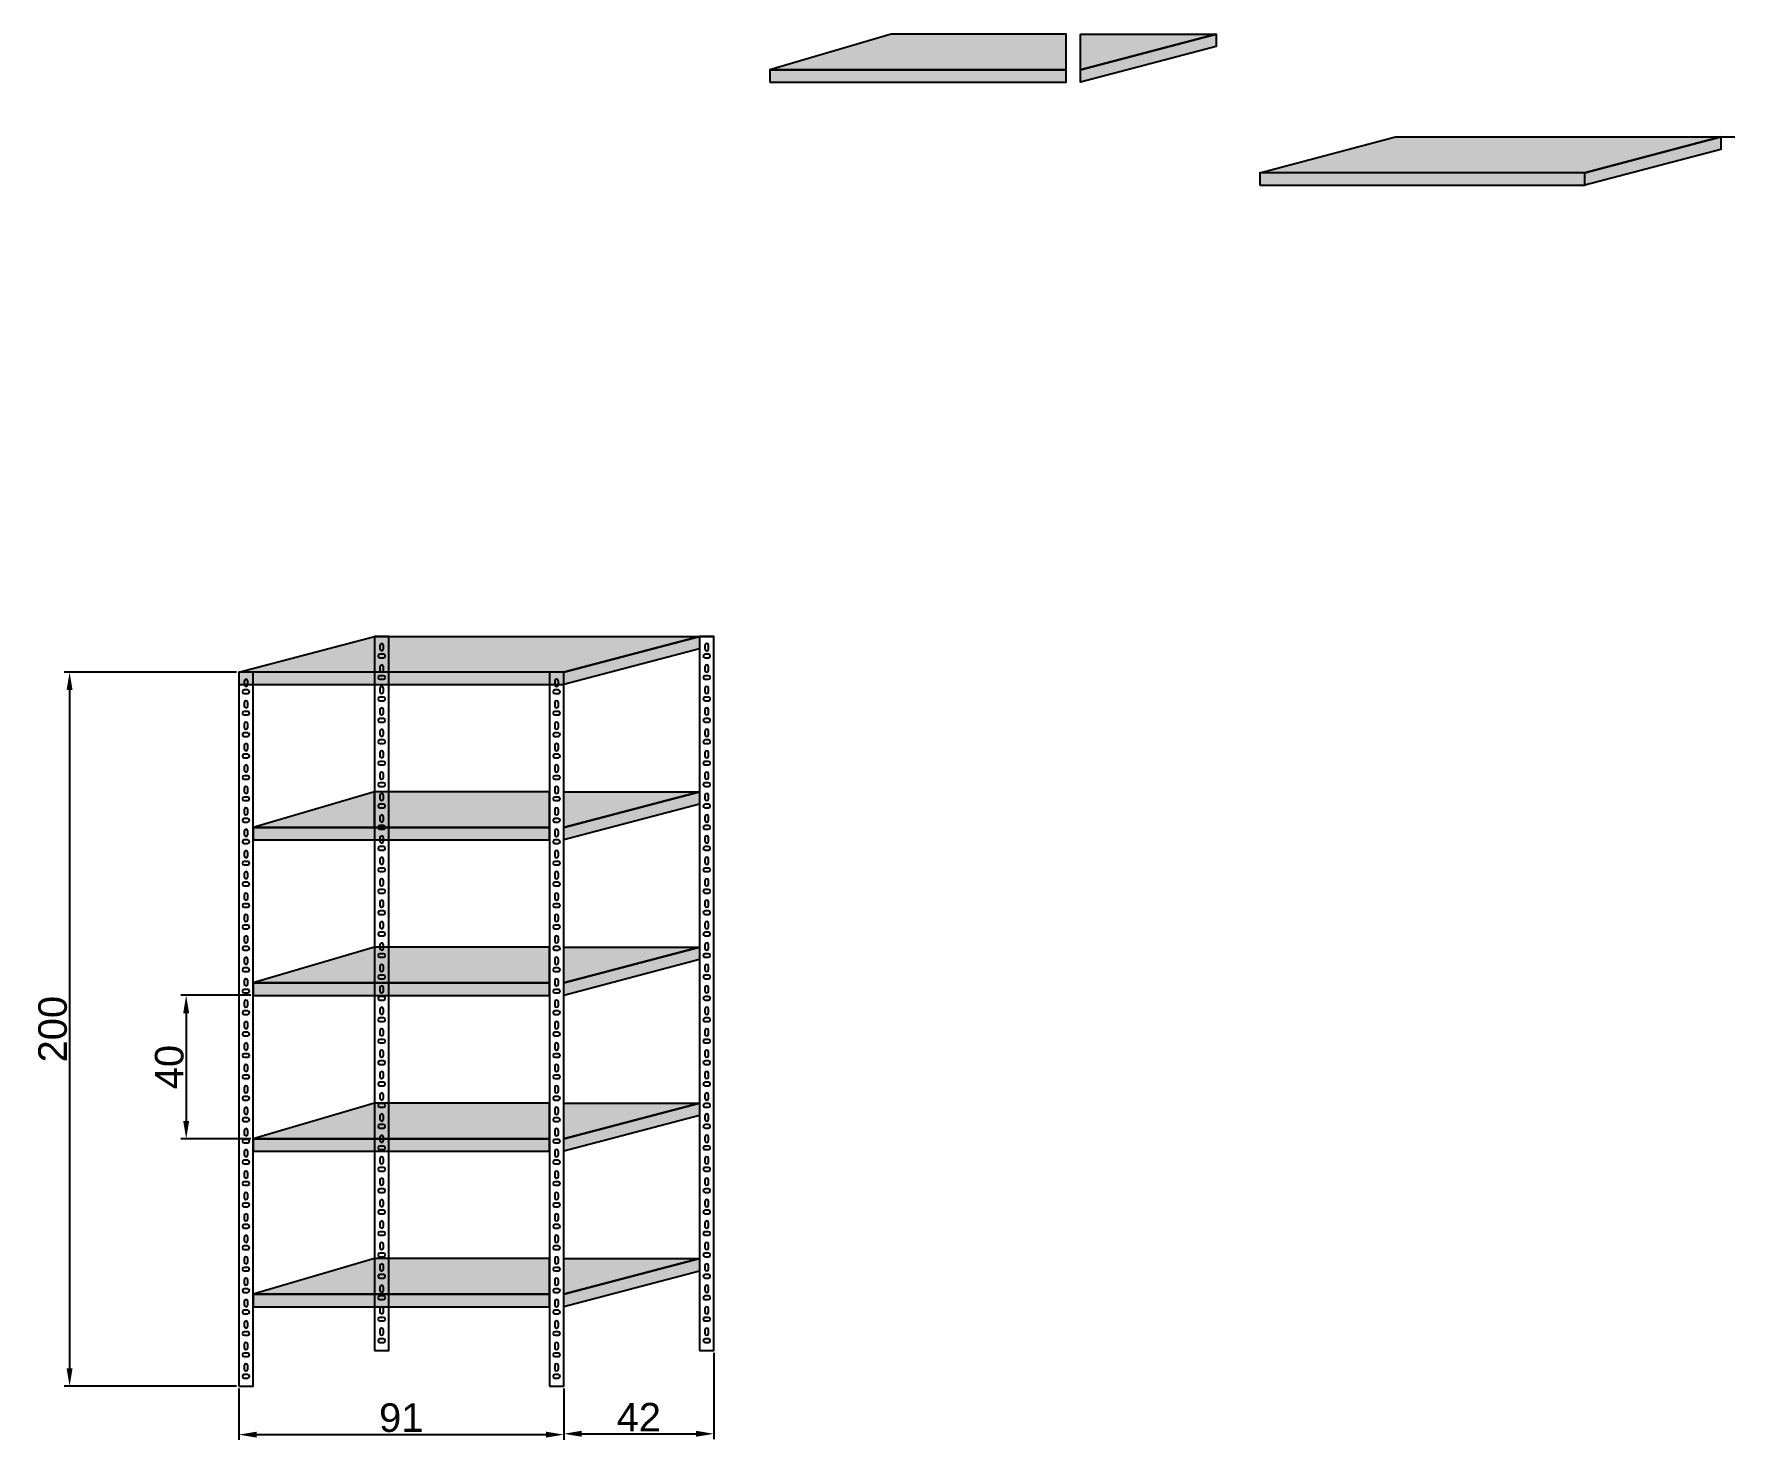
# Model space of a CAD drawing. Header units: millimetres. Extents: x 6614975 to 6624097, y 8742145 to 8746891.
# Drawn here: x 6616627.2 to 6617103.5, y 8742884.4 to 8743278.2 of the extents above; entities that cross this region are included whole.
import ezdxf

# ---------------------------------------------------------------- set-up
doc = ezdxf.new("R2010")
doc.units = ezdxf.units.MM
doc.styles.get("Standard").update_dxf_attribs({"font": 'arial.ttf'})
doc.dimstyles.new('ISO-25', dxfattribs={"dimtxt": 8, "dimasz": 5, "dimexe": 1.5, "dimexo": 0.625, "dimtad": 1, "dimtxsty": 'Standard', "dimcen": 2.5, "dimclrd": 1, "dimclre": 1, "dimclrt": 143, "dimadec": 0, "dimazin": 0, "dimtfac": 1, "dimtmove": 0, "dimatfit": 3, "dimfxl": 1, "dimarcsym": 0})

# ---------------------------------------------------------------- blocks, each defined once
blk = doc.blocks.new('*D124')
at = {"color": 1, "lineweight": -2, "transparency": 16777216}
for p, q in [((6616683.91, 8743099.43), (6616635.65, 8743099.43)), ((6616683.91, 8742899.43), (6616635.65, 8742899.43))]:
    blk.add_line(p, q, dxfattribs=at)
at = {"color": 1, "linetype": 'Continuous', "lineweight": -2, "transparency": 16777216}
blk.add_line((6616637.15, 8743094.43), (6616637.15, 8742904.43), dxfattribs=at)
at = {"color": 1, "transparency": 16777216}
for points in [[(6616636.32, 8743094.43), (6616637.99, 8743094.43), (6616637.15, 8743099.43)], [(6616636.32, 8742904.43), (6616637.99, 8742904.43), (6616637.15, 8742899.43)]]:
    blk.add_solid(points, dxfattribs=at)
at = {"layer": 'Defpoints', "color": 0, "transparency": 16777216}
for p in [(6616684.54, 8743099.43), (6616637.15, 8742899.43), (6616684.54, 8742899.43)]:
    blk.add_point(p, dxfattribs=at)
at = {"color": 143, "transparency": 16777216, "insert": (6616632.44, 8742999.43), "char_height": 8, "attachment_point": 5, "rotation": 90}
blk.add_mtext('200', dxfattribs=at)
blk = doc.blocks.new('*D125')
at = {"color": 1, "lineweight": -2, "transparency": 16777216}
for p, q in [((6616687.91, 8743008.91), (6616668.31, 8743008.91)), ((6616687.91, 8742968.74), (6616668.31, 8742968.74))]:
    blk.add_line(p, q, dxfattribs=at)
at = {"color": 1, "linetype": 'Continuous', "lineweight": -2, "transparency": 16777216}
blk.add_line((6616669.81, 8743003.91), (6616669.81, 8742973.74), dxfattribs=at)
at = {"color": 1, "transparency": 16777216}
for points in [[(6616668.97, 8743003.91), (6616670.64, 8743003.91), (6616669.81, 8743008.91)], [(6616668.97, 8742973.74), (6616670.64, 8742973.74), (6616669.81, 8742968.74)]]:
    blk.add_solid(points, dxfattribs=at)
at = {"layer": 'Defpoints', "color": 0, "transparency": 16777216}
for p in [(6616688.54, 8743008.91), (6616669.81, 8742968.74), (6616688.54, 8742968.74)]:
    blk.add_point(p, dxfattribs=at)
at = {"color": 143, "transparency": 16777216, "insert": (6616665.1, 8742988.82), "char_height": 8, "attachment_point": 5, "rotation": 90}
blk.add_mtext('40', dxfattribs=at)
blk = doc.blocks.new('*D126')
at = {"color": 1, "lineweight": -2, "transparency": 16777216}
for p, q in [((6616684.54, 8742898.81), (6616684.54, 8742884.37)), ((6616775.54, 8742898.81), (6616775.54, 8742884.37))]:
    blk.add_line(p, q, dxfattribs=at)
at = {"color": 1, "linetype": 'Continuous', "lineweight": -2, "transparency": 16777216}
blk.add_line((6616689.54, 8742885.87), (6616770.54, 8742885.87), dxfattribs=at)
at = {"color": 1, "transparency": 16777216}
for points in [[(6616689.54, 8742886.7), (6616689.54, 8742885.03), (6616684.54, 8742885.87)], [(6616770.54, 8742886.7), (6616770.54, 8742885.03), (6616775.54, 8742885.87)]]:
    blk.add_solid(points, dxfattribs=at)
at = {"layer": 'Defpoints', "color": 0, "transparency": 16777216}
for p in [(6616684.54, 8742899.43), (6616775.54, 8742899.43), (6616775.54, 8742885.87)]:
    blk.add_point(p, dxfattribs=at)
at = {"color": 143, "transparency": 16777216, "insert": (6616730.04, 8742890.58), "char_height": 8, "attachment_point": 5}
blk.add_mtext('91', dxfattribs=at)
blk = doc.blocks.new('*D127')
at = {"color": 1, "lineweight": -2, "transparency": 16777216}
for p, q in [((6616817.59, 8742908.81), (6616817.59, 8742884.6)), ((6616775.54, 8742898.81), (6616775.54, 8742884.6))]:
    blk.add_line(p, q, dxfattribs=at)
at = {"color": 1, "linetype": 'Continuous', "lineweight": -2, "transparency": 16777216}
blk.add_line((6616780.54, 8742886.1), (6616812.59, 8742886.1), dxfattribs=at)
at = {"color": 1, "transparency": 16777216}
for points in [[(6616780.54, 8742886.94), (6616780.54, 8742885.27), (6616775.54, 8742886.1)], [(6616812.59, 8742886.94), (6616812.59, 8742885.27), (6616817.59, 8742886.1)]]:
    blk.add_solid(points, dxfattribs=at)
at = {"layer": 'Defpoints', "color": 0, "transparency": 16777216}
for p in [(6616817.59, 8742909.43), (6616775.54, 8742899.43), (6616817.59, 8742886.1)]:
    blk.add_point(p, dxfattribs=at)
at = {"color": 143, "transparency": 16777216, "insert": (6616796.56, 8742890.75), "char_height": 8, "attachment_point": 5}
blk.add_mtext('42', dxfattribs=at)

msp = doc.modelspace()

# ---------------------------------------------------------------- hatches: boundary and pattern name
at = {"true_color": 0xe5e878}
h = msp.add_hatch(color=61, dxfattribs=at)
h.dxf.hatch_style = 1
h.paths.add_polyline_path([(6616916.247, 8743278.161), (6616867.247, 8743278.161), (6616833.247, 8743268.161), (6616916.247, 8743268.161)])
h.paths.add_polyline_path([(6616916.247, 8743268.161), (6616833.247, 8743268.161), (6616833.247, 8743264.661), (6616916.247, 8743264.661)])
h.paths.add_polyline_path([(6616958.299, 8743278.161), (6616920.247, 8743278.161), (6616920.247, 8743268.161)], flags=17)
h.paths.add_polyline_path([(6616958.299, 8743274.661), (6616958.299, 8743278.161), (6616920.247, 8743268.161), (6616920.247, 8743264.661)])
h = msp.add_hatch(color=61, dxfattribs=at)
h.dxf.hatch_style = 1
h.paths.add_polyline_path([(6617099.547, 8743249.319), (6617012.496, 8743249.319), (6617008.496, 8743249.319), (6616970.496, 8743239.319), (6617061.496, 8743239.319)])
h.paths.add_polyline_path([(6617061.496, 8743239.319), (6616970.496, 8743239.319), (6616970.496, 8743235.819), (6617061.496, 8743235.819)])
h.paths.add_polyline_path([(6617099.547, 8743245.819), (6617099.547, 8743249.319), (6617061.496, 8743239.319), (6617061.496, 8743235.819)])
h = msp.add_hatch(color=61, dxfattribs=at)
h.dxf.hatch_style = 1
h.paths.add_polyline_path([(6616813.591, 8743109.434), (6616726.539, 8743109.434), (6616722.539, 8743109.434), (6616684.539, 8743099.434), (6616775.539, 8743099.434)])
h.paths.add_polyline_path([(6616775.539, 8743099.434), (6616684.539, 8743099.434), (6616684.539, 8743095.934), (6616775.539, 8743095.934)])
h.paths.add_polyline_path([(6616813.591, 8743105.934), (6616813.591, 8743109.434), (6616775.539, 8743099.434), (6616775.539, 8743095.934)])
h = msp.add_hatch(color=61, dxfattribs=at)
h.dxf.hatch_style = 1
h.paths.add_polyline_path([(6616771.539, 8743065.934), (6616722.539, 8743065.934), (6616688.539, 8743055.934), (6616771.539, 8743055.934)])
h.paths.add_polyline_path([(6616771.539, 8743055.934), (6616688.539, 8743055.934), (6616688.539, 8743052.434), (6616771.539, 8743052.434)])
h.paths.add_polyline_path([(6616813.591, 8743065.934), (6616775.539, 8743065.934), (6616775.539, 8743055.934)], flags=17)
h.paths.add_polyline_path([(6616813.591, 8743062.434), (6616813.591, 8743065.934), (6616775.539, 8743055.934), (6616775.539, 8743052.434)])
h = msp.add_hatch(color=8)
h.dxf.hatch_style = 1
h.paths.add_polyline_path([(6616722.539, 8743022.407), (6616688.539, 8743012.407), (6616771.539, 8743012.407), (6616771.539, 8743022.407)])
h = msp.add_hatch(color=61, dxfattribs=at)
h.dxf.hatch_style = 1
h.paths.add_polyline_path([(6616771.539, 8743022.407), (6616722.539, 8743022.407), (6616688.539, 8743012.407), (6616771.539, 8743012.407)])
h.paths.add_polyline_path([(6616771.539, 8743012.407), (6616688.539, 8743012.407), (6616688.539, 8743008.907), (6616771.539, 8743008.907)])
h.paths.add_polyline_path([(6616813.591, 8743022.407), (6616775.539, 8743022.407), (6616775.539, 8743012.407)], flags=17)
h.paths.add_polyline_path([(6616813.591, 8743018.907), (6616813.591, 8743022.407), (6616775.539, 8743012.407), (6616775.539, 8743008.907)])
h = msp.add_hatch(color=8)
h.dxf.hatch_style = 1
h.paths.add_polyline_path([(6616813.591, 8743018.907), (6616813.591, 8743022.407), (6616775.539, 8743012.407), (6616775.539, 8743008.907)])
h = msp.add_hatch(color=8)
h.dxf.hatch_style = 1
h.paths.add_polyline_path([(6616813.591, 8743022.407), (6616775.539, 8743022.407), (6616775.539, 8743012.407)])
h = msp.add_hatch(color=8)
h.dxf.hatch_style = 1
h.paths.add_polyline_path([(6616771.539, 8743008.907), (6616771.539, 8743012.407), (6616688.539, 8743012.407), (6616688.539, 8743008.907)])
h = msp.add_hatch(color=8)
h.dxf.hatch_style = 1
h.paths.add_polyline_path([(6616722.539, 8742978.736), (6616688.539, 8742968.736), (6616771.539, 8742968.736), (6616771.539, 8742978.736)])
h = msp.add_hatch(color=61, dxfattribs=at)
h.dxf.hatch_style = 1
h.paths.add_polyline_path([(6616771.539, 8742978.736), (6616722.539, 8742978.736), (6616688.539, 8742968.736), (6616771.539, 8742968.736)])
h.paths.add_polyline_path([(6616771.539, 8742968.736), (6616688.539, 8742968.736), (6616688.539, 8742965.236), (6616771.539, 8742965.236)])
h.paths.add_polyline_path([(6616813.591, 8742978.736), (6616775.539, 8742978.736), (6616775.539, 8742968.736)], flags=17)
h.paths.add_polyline_path([(6616813.591, 8742975.236), (6616813.591, 8742978.736), (6616775.539, 8742968.736), (6616775.539, 8742965.236)])
h = msp.add_hatch(color=8)
h.dxf.hatch_style = 1
h.paths.add_polyline_path([(6616813.591, 8742975.236), (6616813.591, 8742978.736), (6616775.539, 8742968.736), (6616775.539, 8742965.236)])
h = msp.add_hatch(color=8)
h.dxf.hatch_style = 1
h.paths.add_polyline_path([(6616813.591, 8742978.736), (6616775.539, 8742978.736), (6616775.539, 8742968.736)])
h = msp.add_hatch(color=8)
h.dxf.hatch_style = 1
h.paths.add_polyline_path([(6616771.539, 8742965.236), (6616771.539, 8742968.736), (6616688.539, 8742968.736), (6616688.539, 8742965.236)])
h = msp.add_hatch(color=8)
h.dxf.hatch_style = 1
h.paths.add_polyline_path([(6616722.539, 8742935.175), (6616688.539, 8742925.175), (6616771.539, 8742925.175), (6616771.539, 8742935.175)])
h = msp.add_hatch(color=61, dxfattribs=at)
h.dxf.hatch_style = 1
h.paths.add_polyline_path([(6616771.539, 8742935.175), (6616722.539, 8742935.175), (6616688.539, 8742925.175), (6616771.539, 8742925.175)])
h.paths.add_polyline_path([(6616771.539, 8742925.175), (6616688.539, 8742925.175), (6616688.539, 8742921.675), (6616771.539, 8742921.675)])
h.paths.add_polyline_path([(6616813.591, 8742935.175), (6616775.539, 8742935.175), (6616775.539, 8742925.175)], flags=17)
h.paths.add_polyline_path([(6616813.591, 8742931.675), (6616813.591, 8742935.175), (6616775.539, 8742925.175), (6616775.539, 8742921.675)])
h = msp.add_hatch(color=8)
h.dxf.hatch_style = 1
h.paths.add_polyline_path([(6616813.591, 8742931.675), (6616813.591, 8742935.175), (6616775.539, 8742925.175), (6616775.539, 8742921.675)])
h = msp.add_hatch(color=8)
h.dxf.hatch_style = 1
h.paths.add_polyline_path([(6616813.591, 8742935.175), (6616775.539, 8742935.175), (6616775.539, 8742925.175)])
h = msp.add_hatch(color=8)
h.dxf.hatch_style = 1
h.paths.add_polyline_path([(6616771.539, 8742921.675), (6616771.539, 8742925.175), (6616688.539, 8742925.175), (6616688.539, 8742921.675)])

# ---------------------------------------------------------------- linework, layer by layer
for p, q in [((6616722.539, 8743109.434), (6616726.539, 8743109.434)), ((6616722.539, 8743055.934), (6616722.539, 8743065.934))]:
    msp.add_line(p, q)
for points in [[(6616867.247, 8743278.161), (6616833.247, 8743268.161), (6616916.247, 8743268.161), (6616916.247, 8743278.161), (6616867.247, 8743278.161)], [(6617099.547, 8743249.319), (6617061.496, 8743239.319), (6616970.496, 8743239.319), (6617008.496, 8743249.319), (6617012.496, 8743249.319), (6617103.547, 8743249.319)], [(6616813.591, 8743109.434), (6616775.539, 8743099.434), (6616684.539, 8743099.434), (6616722.539, 8743109.434), (6616726.539, 8743109.434), (6616817.591, 8743109.434)], [(6616813.591, 8743109.434), (6616775.539, 8743099.434), (6616684.539, 8743099.434), (6616722.539, 8743109.434), (6616726.539, 8743109.434), (6616817.591, 8743109.434)], [(6616722.539, 8743065.934), (6616688.539, 8743055.934), (6616771.539, 8743055.934), (6616771.539, 8743065.934), (6616722.539, 8743065.934)], [(6616722.539, 8743065.934), (6616688.539, 8743055.934), (6616771.539, 8743055.934), (6616771.539, 8743065.934), (6616722.539, 8743065.934)], [(6616722.539, 8743022.407), (6616688.539, 8743012.407), (6616771.539, 8743012.407), (6616771.539, 8743022.407), (6616722.539, 8743022.407)], [(6616722.539, 8743022.407), (6616688.539, 8743012.407), (6616771.539, 8743012.407), (6616771.539, 8743022.407), (6616722.539, 8743022.407)], [(6616722.539, 8742978.736), (6616688.539, 8742968.736), (6616771.539, 8742968.736), (6616771.539, 8742978.736), (6616722.539, 8742978.736)], [(6616722.539, 8742978.736), (6616688.539, 8742968.736), (6616771.539, 8742968.736), (6616771.539, 8742978.736), (6616722.539, 8742978.736)], [(6616722.539, 8742935.175), (6616688.539, 8742925.175), (6616771.539, 8742925.175), (6616771.539, 8742935.175), (6616722.539, 8742935.175)], [(6616722.539, 8742935.175), (6616688.539, 8742925.175), (6616771.539, 8742925.175), (6616771.539, 8742935.175), (6616722.539, 8742935.175)]]:
    msp.add_lwpolyline(points)
for points in [[(6616920.247, 8743268.161), (6616958.299, 8743278.161), (6616958.299, 8743274.661), (6616920.247, 8743264.661)], [(6616920.247, 8743278.161), (6616958.299, 8743278.161), (6616920.247, 8743268.161)], [(6616833.247, 8743264.661), (6616916.247, 8743264.661), (6616916.247, 8743268.161), (6616833.247, 8743268.161)], [(6617061.496, 8743239.319), (6617099.547, 8743249.319), (6617099.547, 8743245.819), (6617061.496, 8743235.819)], [(6616970.496, 8743235.819), (6617061.496, 8743235.819), (6617061.496, 8743239.319), (6616970.496, 8743239.319)], [(6616722.539, 8742909.434), (6616726.539, 8742909.434), (6616726.539, 8743109.434), (6616722.539, 8743109.434)], [(6616775.539, 8743099.434), (6616813.591, 8743109.434), (6616813.591, 8743105.934), (6616775.539, 8743095.934)], [(6616775.539, 8743099.434), (6616813.591, 8743109.434), (6616813.591, 8743105.934), (6616775.539, 8743095.934)], [(6616813.591, 8742909.434), (6616817.591, 8742909.434), (6616817.591, 8743109.434), (6616813.591, 8743109.434)], [(6616684.539, 8742899.434), (6616688.539, 8742899.434), (6616688.539, 8743099.434), (6616684.539, 8743099.434)], [(6616684.539, 8743095.934), (6616775.539, 8743095.934), (6616775.539, 8743099.434), (6616684.539, 8743099.434)], [(6616684.539, 8743095.934), (6616775.539, 8743095.934), (6616775.539, 8743099.434), (6616684.539, 8743099.434)], [(6616771.539, 8742899.434), (6616775.539, 8742899.434), (6616775.539, 8743099.434), (6616771.539, 8743099.434)], [(6616775.539, 8743055.934), (6616813.591, 8743065.934), (6616813.591, 8743062.434), (6616775.539, 8743052.434)], [(6616775.539, 8743065.934), (6616813.591, 8743065.934), (6616775.539, 8743055.934)], [(6616775.539, 8743055.934), (6616813.591, 8743065.934), (6616813.591, 8743062.434), (6616775.539, 8743052.434)], [(6616775.539, 8743065.934), (6616813.591, 8743065.934), (6616775.539, 8743055.934)], [(6616688.539, 8743052.434), (6616771.539, 8743052.434), (6616771.539, 8743055.934), (6616688.539, 8743055.934)], [(6616688.539, 8743052.434), (6616771.539, 8743052.434), (6616771.539, 8743055.934), (6616688.539, 8743055.934)], [(6616775.539, 8743012.407), (6616813.591, 8743022.407), (6616813.591, 8743018.907), (6616775.539, 8743008.907)], [(6616775.539, 8743022.407), (6616813.591, 8743022.407), (6616775.539, 8743012.407)], [(6616775.539, 8743012.407), (6616813.591, 8743022.407), (6616813.591, 8743018.907), (6616775.539, 8743008.907)], [(6616775.539, 8743022.407), (6616813.591, 8743022.407), (6616775.539, 8743012.407)], [(6616688.539, 8743008.907), (6616771.539, 8743008.907), (6616771.539, 8743012.407), (6616688.539, 8743012.407)], [(6616688.539, 8743008.907), (6616771.539, 8743008.907), (6616771.539, 8743012.407), (6616688.539, 8743012.407)], [(6616775.539, 8742968.736), (6616813.591, 8742978.736), (6616813.591, 8742975.236), (6616775.539, 8742965.236)], [(6616775.539, 8742978.736), (6616813.591, 8742978.736), (6616775.539, 8742968.736)], [(6616775.539, 8742968.736), (6616813.591, 8742978.736), (6616813.591, 8742975.236), (6616775.539, 8742965.236)], [(6616775.539, 8742978.736), (6616813.591, 8742978.736), (6616775.539, 8742968.736)], [(6616688.539, 8742965.236), (6616771.539, 8742965.236), (6616771.539, 8742968.736), (6616688.539, 8742968.736)], [(6616688.539, 8742965.236), (6616771.539, 8742965.236), (6616771.539, 8742968.736), (6616688.539, 8742968.736)], [(6616775.539, 8742925.175), (6616813.591, 8742935.175), (6616813.591, 8742931.675), (6616775.539, 8742921.675)], [(6616775.539, 8742935.175), (6616813.591, 8742935.175), (6616775.539, 8742925.175)], [(6616775.539, 8742925.175), (6616813.591, 8742935.175), (6616813.591, 8742931.675), (6616775.539, 8742921.675)], [(6616775.539, 8742935.175), (6616813.591, 8742935.175), (6616775.539, 8742925.175)], [(6616688.539, 8742921.675), (6616771.539, 8742921.675), (6616771.539, 8742925.175), (6616688.539, 8742925.175)], [(6616688.539, 8742921.675), (6616771.539, 8742921.675), (6616771.539, 8742925.175), (6616688.539, 8742925.175)]]:
    msp.add_lwpolyline(points, close=True)
for points in [[(6616724.039, 8743105.934, 1), (6616725.039, 8743105.934), (6616725.039, 8743106.934, 1), (6616724.039, 8743106.934)], [(6616815.091, 8743105.934, 1), (6616816.091, 8743105.934), (6616816.091, 8743106.934, 1), (6616815.091, 8743106.934)], [(6616724.039, 8743104.434, 1), (6616724.039, 8743103.434), (6616725.039, 8743103.434, 1), (6616725.039, 8743104.434)], [(6616724.039, 8743099.934, 1), (6616725.039, 8743099.934), (6616725.039, 8743100.934, 1), (6616724.039, 8743100.934)], [(6616815.091, 8743104.434, 1), (6616815.091, 8743103.434), (6616816.091, 8743103.434, 1), (6616816.091, 8743104.434)], [(6616815.091, 8743099.934, 1), (6616816.091, 8743099.934), (6616816.091, 8743100.934, 1), (6616815.091, 8743100.934)], [(6616686.039, 8743095.934, 1), (6616687.039, 8743095.934), (6616687.039, 8743096.934, 1), (6616686.039, 8743096.934)], [(6616724.039, 8743098.434, 1), (6616724.039, 8743097.434), (6616725.039, 8743097.434, 1), (6616725.039, 8743098.434)], [(6616773.039, 8743095.934, 1), (6616774.039, 8743095.934), (6616774.039, 8743096.934, 1), (6616773.039, 8743096.934)], [(6616815.091, 8743098.434, 1), (6616815.091, 8743097.434), (6616816.091, 8743097.434, 1), (6616816.091, 8743098.434)], [(6616686.039, 8743094.434, 1), (6616686.039, 8743093.434), (6616687.039, 8743093.434, 1), (6616687.039, 8743094.434)], [(6616724.039, 8743092.434, 1), (6616724.039, 8743091.434), (6616725.039, 8743091.434, 1), (6616725.039, 8743092.434)], [(6616724.039, 8743093.934, 1), (6616725.039, 8743093.934), (6616725.039, 8743094.934, 1), (6616724.039, 8743094.934)], [(6616773.039, 8743094.434, 1), (6616773.039, 8743093.434), (6616774.039, 8743093.434, 1), (6616774.039, 8743094.434)], [(6616815.091, 8743092.434, 1), (6616815.091, 8743091.434), (6616816.091, 8743091.434, 1), (6616816.091, 8743092.434)], [(6616815.091, 8743093.934, 1), (6616816.091, 8743093.934), (6616816.091, 8743094.934, 1), (6616815.091, 8743094.934)], [(6616686.039, 8743088.434, 1), (6616686.039, 8743087.434), (6616687.039, 8743087.434, 1), (6616687.039, 8743088.434)], [(6616686.039, 8743089.934, 1), (6616687.039, 8743089.934), (6616687.039, 8743090.934, 1), (6616686.039, 8743090.934)], [(6616724.039, 8743087.934, 1), (6616725.039, 8743087.934), (6616725.039, 8743088.934, 1), (6616724.039, 8743088.934)], [(6616773.039, 8743088.434, 1), (6616773.039, 8743087.434), (6616774.039, 8743087.434, 1), (6616774.039, 8743088.434)], [(6616773.039, 8743089.934, 1), (6616774.039, 8743089.934), (6616774.039, 8743090.934, 1), (6616773.039, 8743090.934)], [(6616815.091, 8743087.934, 1), (6616816.091, 8743087.934), (6616816.091, 8743088.934, 1), (6616815.091, 8743088.934)], [(6616686.039, 8743082.434, 1), (6616686.039, 8743081.434), (6616687.039, 8743081.434, 1), (6616687.039, 8743082.434)], [(6616686.039, 8743083.934, 1), (6616687.039, 8743083.934), (6616687.039, 8743084.934, 1), (6616686.039, 8743084.934)], [(6616724.039, 8743086.434, 1), (6616724.039, 8743085.434), (6616725.039, 8743085.434, 1), (6616725.039, 8743086.434)], [(6616724.039, 8743081.934, 1), (6616725.039, 8743081.934), (6616725.039, 8743082.934, 1), (6616724.039, 8743082.934)], [(6616773.039, 8743082.434, 1), (6616773.039, 8743081.434), (6616774.039, 8743081.434, 1), (6616774.039, 8743082.434)], [(6616773.039, 8743083.934, 1), (6616774.039, 8743083.934), (6616774.039, 8743084.934, 1), (6616773.039, 8743084.934)], [(6616815.091, 8743086.434, 1), (6616815.091, 8743085.434), (6616816.091, 8743085.434, 1), (6616816.091, 8743086.434)], [(6616815.091, 8743081.934, 1), (6616816.091, 8743081.934), (6616816.091, 8743082.934, 1), (6616815.091, 8743082.934)], [(6616686.039, 8743077.934, 1), (6616687.039, 8743077.934), (6616687.039, 8743078.934, 1), (6616686.039, 8743078.934)], [(6616724.039, 8743080.434, 1), (6616724.039, 8743079.434), (6616725.039, 8743079.434, 1), (6616725.039, 8743080.434)], [(6616773.039, 8743077.934, 1), (6616774.039, 8743077.934), (6616774.039, 8743078.934, 1), (6616773.039, 8743078.934)], [(6616815.091, 8743080.434, 1), (6616815.091, 8743079.434), (6616816.091, 8743079.434, 1), (6616816.091, 8743080.434)], [(6616686.039, 8743076.434, 1), (6616686.039, 8743075.434), (6616687.039, 8743075.434, 1), (6616687.039, 8743076.434)], [(6616686.039, 8743071.934, 1), (6616687.039, 8743071.934), (6616687.039, 8743072.934, 1), (6616686.039, 8743072.934)], [(6616724.039, 8743074.434, 1), (6616724.039, 8743073.434), (6616725.039, 8743073.434, 1), (6616725.039, 8743074.434)], [(6616724.039, 8743075.934, 1), (6616725.039, 8743075.934), (6616725.039, 8743076.934, 1), (6616724.039, 8743076.934)], [(6616773.039, 8743076.434, 1), (6616773.039, 8743075.434), (6616774.039, 8743075.434, 1), (6616774.039, 8743076.434)], [(6616773.039, 8743071.934, 1), (6616774.039, 8743071.934), (6616774.039, 8743072.934, 1), (6616773.039, 8743072.934)], [(6616815.091, 8743074.434, 1), (6616815.091, 8743073.434), (6616816.091, 8743073.434, 1), (6616816.091, 8743074.434)], [(6616815.091, 8743075.934, 1), (6616816.091, 8743075.934), (6616816.091, 8743076.934, 1), (6616815.091, 8743076.934)], [(6616686.039, 8743070.434, 1), (6616686.039, 8743069.434), (6616687.039, 8743069.434, 1), (6616687.039, 8743070.434)], [(6616724.039, 8743068.434, 1), (6616724.039, 8743067.434), (6616725.039, 8743067.434, 1), (6616725.039, 8743068.434)], [(6616724.039, 8743069.934, 1), (6616725.039, 8743069.934), (6616725.039, 8743070.934, 1), (6616724.039, 8743070.934)], [(6616773.039, 8743070.434, 1), (6616773.039, 8743069.434), (6616774.039, 8743069.434, 1), (6616774.039, 8743070.434)], [(6616815.091, 8743068.434, 1), (6616815.091, 8743067.434), (6616816.091, 8743067.434, 1), (6616816.091, 8743068.434)], [(6616815.091, 8743069.934, 1), (6616816.091, 8743069.934), (6616816.091, 8743070.934, 1), (6616815.091, 8743070.934)], [(6616686.039, 8743064.434, 1), (6616686.039, 8743063.434), (6616687.039, 8743063.434, 1), (6616687.039, 8743064.434)], [(6616686.039, 8743065.934, 1), (6616687.039, 8743065.934), (6616687.039, 8743066.934, 1), (6616686.039, 8743066.934)], [(6616724.039, 8743063.934, 1), (6616725.039, 8743063.934), (6616725.039, 8743064.934, 1), (6616724.039, 8743064.934)], [(6616773.039, 8743064.434, 1), (6616773.039, 8743063.434), (6616774.039, 8743063.434, 1), (6616774.039, 8743064.434)], [(6616773.039, 8743065.934, 1), (6616774.039, 8743065.934), (6616774.039, 8743066.934, 1), (6616773.039, 8743066.934)], [(6616815.091, 8743063.934, 1), (6616816.091, 8743063.934), (6616816.091, 8743064.934, 1), (6616815.091, 8743064.934)], [(6616686.039, 8743059.934, 1), (6616687.039, 8743059.934), (6616687.039, 8743060.934, 1), (6616686.039, 8743060.934)], [(6616724.039, 8743062.434, 1), (6616724.039, 8743061.434), (6616725.039, 8743061.434, 1), (6616725.039, 8743062.434)], [(6616724.039, 8743057.934, 1), (6616725.039, 8743057.934), (6616725.039, 8743058.934, 1), (6616724.039, 8743058.934)], [(6616773.039, 8743059.934, 1), (6616774.039, 8743059.934), (6616774.039, 8743060.934, 1), (6616773.039, 8743060.934)], [(6616815.091, 8743062.434, 1), (6616815.091, 8743061.434), (6616816.091, 8743061.434, 1), (6616816.091, 8743062.434)], [(6616815.091, 8743057.934, 1), (6616816.091, 8743057.934), (6616816.091, 8743058.934, 1), (6616815.091, 8743058.934)], [(6616686.039, 8743058.434, 1), (6616686.039, 8743057.434), (6616687.039, 8743057.434, 1), (6616687.039, 8743058.434)], [(6616686.039, 8743053.934, 1), (6616687.039, 8743053.934), (6616687.039, 8743054.934, 1), (6616686.039, 8743054.934)], [(6616724.039, 8743056.434, 1), (6616724.039, 8743055.434), (6616725.039, 8743055.434, 1), (6616725.039, 8743056.434)], [(6616773.039, 8743058.434, 1), (6616773.039, 8743057.434), (6616774.039, 8743057.434, 1), (6616774.039, 8743058.434)], [(6616773.039, 8743053.934, 1), (6616774.039, 8743053.934), (6616774.039, 8743054.934, 1), (6616773.039, 8743054.934)], [(6616815.091, 8743056.434, 1), (6616815.091, 8743055.434), (6616816.091, 8743055.434, 1), (6616816.091, 8743056.434)], [(6616686.039, 8743052.434, 1), (6616686.039, 8743051.434), (6616687.039, 8743051.434, 1), (6616687.039, 8743052.434)], [(6616686.039, 8743047.934, 1), (6616687.039, 8743047.934), (6616687.039, 8743048.934, 1), (6616686.039, 8743048.934)], [(6616724.039, 8743050.569, 1), (6616724.039, 8743049.569), (6616725.039, 8743049.569, 1), (6616725.039, 8743050.569)], [(6616724.039, 8743052.069, 1), (6616725.039, 8743052.069), (6616725.039, 8743053.069, 1), (6616724.039, 8743053.069)], [(6616773.039, 8743052.434, 1), (6616773.039, 8743051.434), (6616774.039, 8743051.434, 1), (6616774.039, 8743052.434)], [(6616773.039, 8743047.934, 1), (6616774.039, 8743047.934), (6616774.039, 8743048.934, 1), (6616773.039, 8743048.934)], [(6616815.091, 8743050.569, 1), (6616815.091, 8743049.569), (6616816.091, 8743049.569, 1), (6616816.091, 8743050.569)], [(6616815.091, 8743052.069, 1), (6616816.091, 8743052.069), (6616816.091, 8743053.069, 1), (6616815.091, 8743053.069)], [(6616686.039, 8743046.434, 1), (6616686.039, 8743045.434), (6616687.039, 8743045.434, 1), (6616687.039, 8743046.434)], [(6616724.039, 8743044.569, 1), (6616724.039, 8743043.569), (6616725.039, 8743043.569, 1), (6616725.039, 8743044.569)], [(6616724.039, 8743046.069, 1), (6616725.039, 8743046.069), (6616725.039, 8743047.069, 1), (6616724.039, 8743047.069)], [(6616773.039, 8743046.434, 1), (6616773.039, 8743045.434), (6616774.039, 8743045.434, 1), (6616774.039, 8743046.434)], [(6616815.091, 8743044.569, 1), (6616815.091, 8743043.569), (6616816.091, 8743043.569, 1), (6616816.091, 8743044.569)], [(6616815.091, 8743046.069, 1), (6616816.091, 8743046.069), (6616816.091, 8743047.069, 1), (6616815.091, 8743047.069)], [(6616686.039, 8743040.569, 1), (6616686.039, 8743039.569), (6616687.039, 8743039.569, 1), (6616687.039, 8743040.569)], [(6616686.039, 8743042.069, 1), (6616687.039, 8743042.069), (6616687.039, 8743043.069, 1), (6616686.039, 8743043.069)], [(6616724.039, 8743040.069, 1), (6616725.039, 8743040.069), (6616725.039, 8743041.069, 1), (6616724.039, 8743041.069)], [(6616773.039, 8743040.569, 1), (6616773.039, 8743039.569), (6616774.039, 8743039.569, 1), (6616774.039, 8743040.569)], [(6616773.039, 8743042.069, 1), (6616774.039, 8743042.069), (6616774.039, 8743043.069, 1), (6616773.039, 8743043.069)], [(6616815.091, 8743040.069, 1), (6616816.091, 8743040.069), (6616816.091, 8743041.069, 1), (6616815.091, 8743041.069)], [(6616686.039, 8743036.069, 1), (6616687.039, 8743036.069), (6616687.039, 8743037.069, 1), (6616686.039, 8743037.069)], [(6616724.039, 8743038.569, 1), (6616724.039, 8743037.569), (6616725.039, 8743037.569, 1), (6616725.039, 8743038.569)], [(6616724.039, 8743034.069, 1), (6616725.039, 8743034.069), (6616725.039, 8743035.069, 1), (6616724.039, 8743035.069)], [(6616773.039, 8743036.069, 1), (6616774.039, 8743036.069), (6616774.039, 8743037.069, 1), (6616773.039, 8743037.069)], [(6616815.091, 8743038.569, 1), (6616815.091, 8743037.569), (6616816.091, 8743037.569, 1), (6616816.091, 8743038.569)], [(6616815.091, 8743034.069, 1), (6616816.091, 8743034.069), (6616816.091, 8743035.069, 1), (6616815.091, 8743035.069)], [(6616686.039, 8743034.569, 1), (6616686.039, 8743033.569), (6616687.039, 8743033.569, 1), (6616687.039, 8743034.569)], [(6616686.039, 8743030.069, 1), (6616687.039, 8743030.069), (6616687.039, 8743031.069, 1), (6616686.039, 8743031.069)], [(6616724.039, 8743032.569, 1), (6616724.039, 8743031.569), (6616725.039, 8743031.569, 1), (6616725.039, 8743032.569)], [(6616773.039, 8743034.569, 1), (6616773.039, 8743033.569), (6616774.039, 8743033.569, 1), (6616774.039, 8743034.569)], [(6616773.039, 8743030.069, 1), (6616774.039, 8743030.069), (6616774.039, 8743031.069, 1), (6616773.039, 8743031.069)], [(6616815.091, 8743032.569, 1), (6616815.091, 8743031.569), (6616816.091, 8743031.569, 1), (6616816.091, 8743032.569)], [(6616686.039, 8743028.569, 1), (6616686.039, 8743027.569), (6616687.039, 8743027.569, 1), (6616687.039, 8743028.569)], [(6616686.039, 8743024.069, 1), (6616687.039, 8743024.069), (6616687.039, 8743025.069, 1), (6616686.039, 8743025.069)], [(6616724.039, 8743026.569, 1), (6616724.039, 8743025.569), (6616725.039, 8743025.569, 1), (6616725.039, 8743026.569)], [(6616724.039, 8743028.069, 1), (6616725.039, 8743028.069), (6616725.039, 8743029.069, 1), (6616724.039, 8743029.069)], [(6616773.039, 8743028.569, 1), (6616773.039, 8743027.569), (6616774.039, 8743027.569, 1), (6616774.039, 8743028.569)], [(6616773.039, 8743024.069, 1), (6616774.039, 8743024.069), (6616774.039, 8743025.069, 1), (6616773.039, 8743025.069)], [(6616815.091, 8743026.569, 1), (6616815.091, 8743025.569), (6616816.091, 8743025.569, 1), (6616816.091, 8743026.569)], [(6616815.091, 8743028.069, 1), (6616816.091, 8743028.069), (6616816.091, 8743029.069, 1), (6616815.091, 8743029.069)], [(6616686.039, 8743022.569, 1), (6616686.039, 8743021.569), (6616687.039, 8743021.569, 1), (6616687.039, 8743022.569)], [(6616724.039, 8743020.569, 1), (6616724.039, 8743019.569), (6616725.039, 8743019.569, 1), (6616725.039, 8743020.569)], [(6616724.039, 8743022.069, 1), (6616725.039, 8743022.069), (6616725.039, 8743023.069, 1), (6616724.039, 8743023.069)], [(6616773.039, 8743022.569, 1), (6616773.039, 8743021.569), (6616774.039, 8743021.569, 1), (6616774.039, 8743022.569)], [(6616815.091, 8743020.569, 1), (6616815.091, 8743019.569), (6616816.091, 8743019.569, 1), (6616816.091, 8743020.569)], [(6616815.091, 8743022.069, 1), (6616816.091, 8743022.069), (6616816.091, 8743023.069, 1), (6616815.091, 8743023.069)], [(6616686.039, 8743016.569, 1), (6616686.039, 8743015.569), (6616687.039, 8743015.569, 1), (6616687.039, 8743016.569)], [(6616686.039, 8743018.069, 1), (6616687.039, 8743018.069), (6616687.039, 8743019.069, 1), (6616686.039, 8743019.069)], [(6616724.039, 8743016.069, 1), (6616725.039, 8743016.069), (6616725.039, 8743017.069, 1), (6616724.039, 8743017.069)], [(6616773.039, 8743016.569, 1), (6616773.039, 8743015.569), (6616774.039, 8743015.569, 1), (6616774.039, 8743016.569)], [(6616773.039, 8743018.069, 1), (6616774.039, 8743018.069), (6616774.039, 8743019.069, 1), (6616773.039, 8743019.069)], [(6616815.091, 8743016.069, 1), (6616816.091, 8743016.069), (6616816.091, 8743017.069, 1), (6616815.091, 8743017.069)], [(6616686.039, 8743012.069, 1), (6616687.039, 8743012.069), (6616687.039, 8743013.069, 1), (6616686.039, 8743013.069)], [(6616724.039, 8743014.569, 1), (6616724.039, 8743013.569), (6616725.039, 8743013.569, 1), (6616725.039, 8743014.569)], [(6616724.039, 8743010.069, 1), (6616725.039, 8743010.069), (6616725.039, 8743011.069, 1), (6616724.039, 8743011.069)], [(6616773.039, 8743012.069, 1), (6616774.039, 8743012.069), (6616774.039, 8743013.069, 1), (6616773.039, 8743013.069)], [(6616815.091, 8743014.569, 1), (6616815.091, 8743013.569), (6616816.091, 8743013.569, 1), (6616816.091, 8743014.569)], [(6616815.091, 8743010.069, 1), (6616816.091, 8743010.069), (6616816.091, 8743011.069, 1), (6616815.091, 8743011.069)], [(6616686.039, 8743010.569, 1), (6616686.039, 8743009.569), (6616687.039, 8743009.569, 1), (6616687.039, 8743010.569)], [(6616686.039, 8743006.069, 1), (6616687.039, 8743006.069), (6616687.039, 8743007.069, 1), (6616686.039, 8743007.069)], [(6616724.039, 8743008.569, 1), (6616724.039, 8743007.569), (6616725.039, 8743007.569, 1), (6616725.039, 8743008.569)], [(6616773.039, 8743010.569, 1), (6616773.039, 8743009.569), (6616774.039, 8743009.569, 1), (6616774.039, 8743010.569)], [(6616773.039, 8743006.069, 1), (6616774.039, 8743006.069), (6616774.039, 8743007.069, 1), (6616773.039, 8743007.069)], [(6616815.091, 8743008.569, 1), (6616815.091, 8743007.569), (6616816.091, 8743007.569, 1), (6616816.091, 8743008.569)], [(6616686.039, 8743004.569, 1), (6616686.039, 8743003.569), (6616687.039, 8743003.569, 1), (6616687.039, 8743004.569)], [(6616686.039, 8743000.069, 1), (6616687.039, 8743000.069), (6616687.039, 8743001.069, 1), (6616686.039, 8743001.069)], [(6616724.039, 8743002.569, 1), (6616724.039, 8743001.569), (6616725.039, 8743001.569, 1), (6616725.039, 8743002.569)], [(6616724.039, 8743004.069, 1), (6616725.039, 8743004.069), (6616725.039, 8743005.069, 1), (6616724.039, 8743005.069)], [(6616773.039, 8743004.569, 1), (6616773.039, 8743003.569), (6616774.039, 8743003.569, 1), (6616774.039, 8743004.569)], [(6616773.039, 8743000.069, 1), (6616774.039, 8743000.069), (6616774.039, 8743001.069, 1), (6616773.039, 8743001.069)], [(6616815.091, 8743002.569, 1), (6616815.091, 8743001.569), (6616816.091, 8743001.569, 1), (6616816.091, 8743002.569)], [(6616815.091, 8743004.069, 1), (6616816.091, 8743004.069), (6616816.091, 8743005.069, 1), (6616815.091, 8743005.069)], [(6616686.039, 8742998.569, 1), (6616686.039, 8742997.569), (6616687.039, 8742997.569, 1), (6616687.039, 8742998.569)], [(6616724.039, 8742996.569, 1), (6616724.039, 8742995.569), (6616725.039, 8742995.569, 1), (6616725.039, 8742996.569)], [(6616724.039, 8742998.069, 1), (6616725.039, 8742998.069), (6616725.039, 8742999.069, 1), (6616724.039, 8742999.069)], [(6616773.039, 8742998.569, 1), (6616773.039, 8742997.569), (6616774.039, 8742997.569, 1), (6616774.039, 8742998.569)], [(6616815.091, 8742996.569, 1), (6616815.091, 8742995.569), (6616816.091, 8742995.569, 1), (6616816.091, 8742996.569)], [(6616815.091, 8742998.069, 1), (6616816.091, 8742998.069), (6616816.091, 8742999.069, 1), (6616815.091, 8742999.069)], [(6616686.039, 8742992.569, 1), (6616686.039, 8742991.569), (6616687.039, 8742991.569, 1), (6616687.039, 8742992.569)], [(6616686.039, 8742994.069, 1), (6616687.039, 8742994.069), (6616687.039, 8742995.069, 1), (6616686.039, 8742995.069)], [(6616724.039, 8742992.069, 1), (6616725.039, 8742992.069), (6616725.039, 8742993.069, 1), (6616724.039, 8742993.069)], [(6616773.039, 8742992.569, 1), (6616773.039, 8742991.569), (6616774.039, 8742991.569, 1), (6616774.039, 8742992.569)], [(6616773.039, 8742994.069, 1), (6616774.039, 8742994.069), (6616774.039, 8742995.069, 1), (6616773.039, 8742995.069)], [(6616815.091, 8742992.069, 1), (6616816.091, 8742992.069), (6616816.091, 8742993.069, 1), (6616815.091, 8742993.069)], [(6616686.039, 8742988.069, 1), (6616687.039, 8742988.069), (6616687.039, 8742989.069, 1), (6616686.039, 8742989.069)], [(6616724.039, 8742990.569, 1), (6616724.039, 8742989.569), (6616725.039, 8742989.569, 1), (6616725.039, 8742990.569)], [(6616724.039, 8742986.069, 1), (6616725.039, 8742986.069), (6616725.039, 8742987.069, 1), (6616724.039, 8742987.069)], [(6616773.039, 8742988.069, 1), (6616774.039, 8742988.069), (6616774.039, 8742989.069, 1), (6616773.039, 8742989.069)], [(6616815.091, 8742990.569, 1), (6616815.091, 8742989.569), (6616816.091, 8742989.569, 1), (6616816.091, 8742990.569)], [(6616815.091, 8742986.069, 1), (6616816.091, 8742986.069), (6616816.091, 8742987.069, 1), (6616815.091, 8742987.069)], [(6616686.039, 8742986.569, 1), (6616686.039, 8742985.569), (6616687.039, 8742985.569, 1), (6616687.039, 8742986.569)], [(6616686.039, 8742982.069, 1), (6616687.039, 8742982.069), (6616687.039, 8742983.069, 1), (6616686.039, 8742983.069)], [(6616724.039, 8742984.569, 1), (6616724.039, 8742983.569), (6616725.039, 8742983.569, 1), (6616725.039, 8742984.569)], [(6616773.039, 8742986.569, 1), (6616773.039, 8742985.569), (6616774.039, 8742985.569, 1), (6616774.039, 8742986.569)], [(6616773.039, 8742982.069, 1), (6616774.039, 8742982.069), (6616774.039, 8742983.069, 1), (6616773.039, 8742983.069)], [(6616815.091, 8742984.569, 1), (6616815.091, 8742983.569), (6616816.091, 8742983.569, 1), (6616816.091, 8742984.569)], [(6616686.039, 8742980.569, 1), (6616686.039, 8742979.569), (6616687.039, 8742979.569, 1), (6616687.039, 8742980.569)], [(6616686.039, 8742976.069, 1), (6616687.039, 8742976.069), (6616687.039, 8742977.069, 1), (6616686.039, 8742977.069)], [(6616724.039, 8742978.569, 1), (6616724.039, 8742977.569), (6616725.039, 8742977.569, 1), (6616725.039, 8742978.569)], [(6616724.039, 8742980.069, 1), (6616725.039, 8742980.069), (6616725.039, 8742981.069, 1), (6616724.039, 8742981.069)], [(6616773.039, 8742980.569, 1), (6616773.039, 8742979.569), (6616774.039, 8742979.569, 1), (6616774.039, 8742980.569)], [(6616773.039, 8742976.069, 1), (6616774.039, 8742976.069), (6616774.039, 8742977.069, 1), (6616773.039, 8742977.069)], [(6616815.091, 8742978.569, 1), (6616815.091, 8742977.569), (6616816.091, 8742977.569, 1), (6616816.091, 8742978.569)], [(6616815.091, 8742980.069, 1), (6616816.091, 8742980.069), (6616816.091, 8742981.069, 1), (6616815.091, 8742981.069)], [(6616686.039, 8742974.569, 1), (6616686.039, 8742973.569), (6616687.039, 8742973.569, 1), (6616687.039, 8742974.569)], [(6616724.039, 8742972.704, 1), (6616724.039, 8742971.704), (6616725.039, 8742971.704, 1), (6616725.039, 8742972.704)], [(6616724.039, 8742974.204, 1), (6616725.039, 8742974.204), (6616725.039, 8742975.204, 1), (6616724.039, 8742975.204)], [(6616773.039, 8742974.569, 1), (6616773.039, 8742973.569), (6616774.039, 8742973.569, 1), (6616774.039, 8742974.569)], [(6616815.091, 8742972.704, 1), (6616815.091, 8742971.704), (6616816.091, 8742971.704, 1), (6616816.091, 8742972.704)], [(6616815.091, 8742974.204, 1), (6616816.091, 8742974.204), (6616816.091, 8742975.204, 1), (6616815.091, 8742975.204)], [(6616686.039, 8742968.569, 1), (6616686.039, 8742967.569), (6616687.039, 8742967.569, 1), (6616687.039, 8742968.569)], [(6616686.039, 8742970.069, 1), (6616687.039, 8742970.069), (6616687.039, 8742971.069, 1), (6616686.039, 8742971.069)], [(6616724.039, 8742968.204, 1), (6616725.039, 8742968.204), (6616725.039, 8742969.204, 1), (6616724.039, 8742969.204)], [(6616773.039, 8742968.569, 1), (6616773.039, 8742967.569), (6616774.039, 8742967.569, 1), (6616774.039, 8742968.569)], [(6616773.039, 8742970.069, 1), (6616774.039, 8742970.069), (6616774.039, 8742971.069, 1), (6616773.039, 8742971.069)], [(6616815.091, 8742968.204, 1), (6616816.091, 8742968.204), (6616816.091, 8742969.204, 1), (6616815.091, 8742969.204)], [(6616686.039, 8742964.204, 1), (6616687.039, 8742964.204), (6616687.039, 8742965.204, 1), (6616686.039, 8742965.204)], [(6616724.039, 8742966.704, 1), (6616724.039, 8742965.704), (6616725.039, 8742965.704, 1), (6616725.039, 8742966.704)], [(6616724.039, 8742962.204, 1), (6616725.039, 8742962.204), (6616725.039, 8742963.204, 1), (6616724.039, 8742963.204)], [(6616773.039, 8742964.204, 1), (6616774.039, 8742964.204), (6616774.039, 8742965.204, 1), (6616773.039, 8742965.204)], [(6616815.091, 8742966.704, 1), (6616815.091, 8742965.704), (6616816.091, 8742965.704, 1), (6616816.091, 8742966.704)], [(6616815.091, 8742962.204, 1), (6616816.091, 8742962.204), (6616816.091, 8742963.204, 1), (6616815.091, 8742963.204)], [(6616686.039, 8742962.704, 1), (6616686.039, 8742961.704), (6616687.039, 8742961.704, 1), (6616687.039, 8742962.704)], [(6616686.039, 8742958.204, 1), (6616687.039, 8742958.204), (6616687.039, 8742959.204, 1), (6616686.039, 8742959.204)], [(6616724.039, 8742960.704, 1), (6616724.039, 8742959.704), (6616725.039, 8742959.704, 1), (6616725.039, 8742960.704)], [(6616773.039, 8742962.704, 1), (6616773.039, 8742961.704), (6616774.039, 8742961.704, 1), (6616774.039, 8742962.704)], [(6616773.039, 8742958.204, 1), (6616774.039, 8742958.204), (6616774.039, 8742959.204, 1), (6616773.039, 8742959.204)], [(6616815.091, 8742960.704, 1), (6616815.091, 8742959.704), (6616816.091, 8742959.704, 1), (6616816.091, 8742960.704)], [(6616686.039, 8742956.704, 1), (6616686.039, 8742955.704), (6616687.039, 8742955.704, 1), (6616687.039, 8742956.704)], [(6616686.039, 8742952.204, 1), (6616687.039, 8742952.204), (6616687.039, 8742953.204, 1), (6616686.039, 8742953.204)], [(6616724.039, 8742954.704, 1), (6616724.039, 8742953.704), (6616725.039, 8742953.704, 1), (6616725.039, 8742954.704)], [(6616724.039, 8742956.204, 1), (6616725.039, 8742956.204), (6616725.039, 8742957.204, 1), (6616724.039, 8742957.204)], [(6616773.039, 8742956.704, 1), (6616773.039, 8742955.704), (6616774.039, 8742955.704, 1), (6616774.039, 8742956.704)], [(6616773.039, 8742952.204, 1), (6616774.039, 8742952.204), (6616774.039, 8742953.204, 1), (6616773.039, 8742953.204)], [(6616815.091, 8742954.704, 1), (6616815.091, 8742953.704), (6616816.091, 8742953.704, 1), (6616816.091, 8742954.704)], [(6616815.091, 8742956.204, 1), (6616816.091, 8742956.204), (6616816.091, 8742957.204, 1), (6616815.091, 8742957.204)], [(6616686.039, 8742950.704, 1), (6616686.039, 8742949.704), (6616687.039, 8742949.704, 1), (6616687.039, 8742950.704)], [(6616724.039, 8742950.204, 1), (6616725.039, 8742950.204), (6616725.039, 8742951.204, 1), (6616724.039, 8742951.204)], [(6616773.039, 8742950.704, 1), (6616773.039, 8742949.704), (6616774.039, 8742949.704, 1), (6616774.039, 8742950.704)], [(6616815.091, 8742950.204, 1), (6616816.091, 8742950.204), (6616816.091, 8742951.204, 1), (6616815.091, 8742951.204)], [(6616686.039, 8742944.704, 1), (6616686.039, 8742943.704), (6616687.039, 8742943.704, 1), (6616687.039, 8742944.704)], [(6616686.039, 8742946.204, 1), (6616687.039, 8742946.204), (6616687.039, 8742947.204, 1), (6616686.039, 8742947.204)], [(6616724.039, 8742948.704, 1), (6616724.039, 8742947.704), (6616725.039, 8742947.704, 1), (6616725.039, 8742948.704)], [(6616724.039, 8742944.204, 1), (6616725.039, 8742944.204), (6616725.039, 8742945.204, 1), (6616724.039, 8742945.204)], [(6616773.039, 8742944.704, 1), (6616773.039, 8742943.704), (6616774.039, 8742943.704, 1), (6616774.039, 8742944.704)], [(6616773.039, 8742946.204, 1), (6616774.039, 8742946.204), (6616774.039, 8742947.204, 1), (6616773.039, 8742947.204)], [(6616815.091, 8742948.704, 1), (6616815.091, 8742947.704), (6616816.091, 8742947.704, 1), (6616816.091, 8742948.704)], [(6616815.091, 8742944.204, 1), (6616816.091, 8742944.204), (6616816.091, 8742945.204, 1), (6616815.091, 8742945.204)], [(6616686.039, 8742940.204, 1), (6616687.039, 8742940.204), (6616687.039, 8742941.204, 1), (6616686.039, 8742941.204)], [(6616724.039, 8742942.704, 1), (6616724.039, 8742941.704), (6616725.039, 8742941.704, 1), (6616725.039, 8742942.704)], [(6616724.039, 8742938.204, 1), (6616725.039, 8742938.204), (6616725.039, 8742939.204, 1), (6616724.039, 8742939.204)], [(6616773.039, 8742940.204, 1), (6616774.039, 8742940.204), (6616774.039, 8742941.204, 1), (6616773.039, 8742941.204)], [(6616815.091, 8742942.704, 1), (6616815.091, 8742941.704), (6616816.091, 8742941.704, 1), (6616816.091, 8742942.704)], [(6616815.091, 8742938.204, 1), (6616816.091, 8742938.204), (6616816.091, 8742939.204, 1), (6616815.091, 8742939.204)], [(6616686.039, 8742938.704, 1), (6616686.039, 8742937.704), (6616687.039, 8742937.704, 1), (6616687.039, 8742938.704)], [(6616686.039, 8742934.204, 1), (6616687.039, 8742934.204), (6616687.039, 8742935.204, 1), (6616686.039, 8742935.204)], [(6616724.039, 8742936.704, 1), (6616724.039, 8742935.704), (6616725.039, 8742935.704, 1), (6616725.039, 8742936.704)], [(6616773.039, 8742938.704, 1), (6616773.039, 8742937.704), (6616774.039, 8742937.704, 1), (6616774.039, 8742938.704)], [(6616773.039, 8742934.204, 1), (6616774.039, 8742934.204), (6616774.039, 8742935.204, 1), (6616773.039, 8742935.204)], [(6616815.091, 8742936.704, 1), (6616815.091, 8742935.704), (6616816.091, 8742935.704, 1), (6616816.091, 8742936.704)], [(6616686.039, 8742932.704, 1), (6616686.039, 8742931.704), (6616687.039, 8742931.704, 1), (6616687.039, 8742932.704)], [(6616724.039, 8742930.704, 1), (6616724.039, 8742929.704), (6616725.039, 8742929.704, 1), (6616725.039, 8742930.704)], [(6616724.039, 8742932.204, 1), (6616725.039, 8742932.204), (6616725.039, 8742933.204, 1), (6616724.039, 8742933.204)], [(6616773.039, 8742932.704, 1), (6616773.039, 8742931.704), (6616774.039, 8742931.704, 1), (6616774.039, 8742932.704)], [(6616815.091, 8742930.704, 1), (6616815.091, 8742929.704), (6616816.091, 8742929.704, 1), (6616816.091, 8742930.704)], [(6616815.091, 8742932.204, 1), (6616816.091, 8742932.204), (6616816.091, 8742933.204, 1), (6616815.091, 8742933.204)], [(6616686.039, 8742926.704, 1), (6616686.039, 8742925.704), (6616687.039, 8742925.704, 1), (6616687.039, 8742926.704)], [(6616686.039, 8742928.204, 1), (6616687.039, 8742928.204), (6616687.039, 8742929.204, 1), (6616686.039, 8742929.204)], [(6616724.039, 8742926.204, 1), (6616725.039, 8742926.204), (6616725.039, 8742927.204, 1), (6616724.039, 8742927.204)], [(6616773.039, 8742926.704, 1), (6616773.039, 8742925.704), (6616774.039, 8742925.704, 1), (6616774.039, 8742926.704)], [(6616773.039, 8742928.204, 1), (6616774.039, 8742928.204), (6616774.039, 8742929.204, 1), (6616773.039, 8742929.204)], [(6616815.091, 8742926.204, 1), (6616816.091, 8742926.204), (6616816.091, 8742927.204, 1), (6616815.091, 8742927.204)], [(6616686.039, 8742920.704, 1), (6616686.039, 8742919.704), (6616687.039, 8742919.704, 1), (6616687.039, 8742920.704)], [(6616686.039, 8742922.204, 1), (6616687.039, 8742922.204), (6616687.039, 8742923.204, 1), (6616686.039, 8742923.204)], [(6616724.039, 8742924.704, 1), (6616724.039, 8742923.704), (6616725.039, 8742923.704, 1), (6616725.039, 8742924.704)], [(6616724.039, 8742920.204, 1), (6616725.039, 8742920.204), (6616725.039, 8742921.204, 1), (6616724.039, 8742921.204)], [(6616773.039, 8742920.704, 1), (6616773.039, 8742919.704), (6616774.039, 8742919.704, 1), (6616774.039, 8742920.704)], [(6616773.039, 8742922.204, 1), (6616774.039, 8742922.204), (6616774.039, 8742923.204, 1), (6616773.039, 8742923.204)], [(6616815.091, 8742924.704, 1), (6616815.091, 8742923.704), (6616816.091, 8742923.704, 1), (6616816.091, 8742924.704)], [(6616815.091, 8742920.204, 1), (6616816.091, 8742920.204), (6616816.091, 8742921.204, 1), (6616815.091, 8742921.204)], [(6616686.039, 8742916.204, 1), (6616687.039, 8742916.204), (6616687.039, 8742917.204, 1), (6616686.039, 8742917.204)], [(6616724.039, 8742918.704, 1), (6616724.039, 8742917.704), (6616725.039, 8742917.704, 1), (6616725.039, 8742918.704)], [(6616724.039, 8742914.204, 1), (6616725.039, 8742914.204), (6616725.039, 8742915.204, 1), (6616724.039, 8742915.204)], [(6616773.039, 8742916.204, 1), (6616774.039, 8742916.204), (6616774.039, 8742917.204, 1), (6616773.039, 8742917.204)], [(6616815.091, 8742918.704, 1), (6616815.091, 8742917.704), (6616816.091, 8742917.704, 1), (6616816.091, 8742918.704)], [(6616815.091, 8742914.204, 1), (6616816.091, 8742914.204), (6616816.091, 8742915.204, 1), (6616815.091, 8742915.204)], [(6616686.039, 8742914.704, 1), (6616686.039, 8742913.704), (6616687.039, 8742913.704, 1), (6616687.039, 8742914.704)], [(6616686.039, 8742910.204, 1), (6616687.039, 8742910.204), (6616687.039, 8742911.204, 1), (6616686.039, 8742911.204)], [(6616724.039, 8742912.704, 1), (6616724.039, 8742911.704), (6616725.039, 8742911.704, 1), (6616725.039, 8742912.704)], [(6616773.039, 8742914.704, 1), (6616773.039, 8742913.704), (6616774.039, 8742913.704, 1), (6616774.039, 8742914.704)], [(6616773.039, 8742910.204, 1), (6616774.039, 8742910.204), (6616774.039, 8742911.204, 1), (6616773.039, 8742911.204)], [(6616815.091, 8742912.704, 1), (6616815.091, 8742911.704), (6616816.091, 8742911.704, 1), (6616816.091, 8742912.704)], [(6616686.039, 8742908.704, 1), (6616686.039, 8742907.704), (6616687.039, 8742907.704, 1), (6616687.039, 8742908.704)], [(6616773.039, 8742908.704, 1), (6616773.039, 8742907.704), (6616774.039, 8742907.704, 1), (6616774.039, 8742908.704)], [(6616686.039, 8742902.704, 1), (6616686.039, 8742901.704), (6616687.039, 8742901.704, 1), (6616687.039, 8742902.704)], [(6616686.039, 8742904.204, 1), (6616687.039, 8742904.204), (6616687.039, 8742905.204, 1), (6616686.039, 8742905.204)], [(6616773.039, 8742902.704, 1), (6616773.039, 8742901.704), (6616774.039, 8742901.704, 1), (6616774.039, 8742902.704)], [(6616773.039, 8742904.204, 1), (6616774.039, 8742904.204), (6616774.039, 8742905.204, 1), (6616773.039, 8742905.204)]]:
    msp.add_lwpolyline(points, format="xyb", close=True)

# ---------------------------------------------------------------- dimensions: what is measured, and where the dimension line sits
dim = msp.add_linear_dim(base=(6616637.152, 8742899.434), p1=(6616684.539, 8743099.434), p2=(6616684.539, 8742899.434), angle=90, dimstyle='ISO-25')
dim.commit()
dim.dimension.update_dxf_attribs({"geometry": '*D124', "text_midpoint": (6616637.152, 8742999.434), "dimtype": 160})
dim = msp.add_linear_dim(base=(6616669.806, 8742968.736), p1=(6616688.539, 8743008.907), p2=(6616688.539, 8742968.736), angle=90, text='40', dimstyle='ISO-25')
dim.commit()
dim.dimension.update_dxf_attribs({"geometry": '*D125', "text_midpoint": (6616665.097, 8742988.822)})
dim = msp.add_linear_dim(base=(6616817.591, 8742886.104), p1=(6616775.539, 8742899.434), p2=(6616817.591, 8742909.434), text='42', dimstyle='ISO-25')
dim.commit()
dim.dimension.update_dxf_attribs({"geometry": '*D127', "text_midpoint": (6616796.565, 8742890.745)})
dim = msp.add_linear_dim(base=(6616775.539, 8742885.867), p1=(6616684.539, 8742899.434), p2=(6616775.539, 8742899.434), dimstyle='ISO-25')
dim.commit()
dim.dimension.update_dxf_attribs({"geometry": '*D126', "text_midpoint": (6616730.039, 8742890.577)})

doc.saveas('drawing.dxf')
